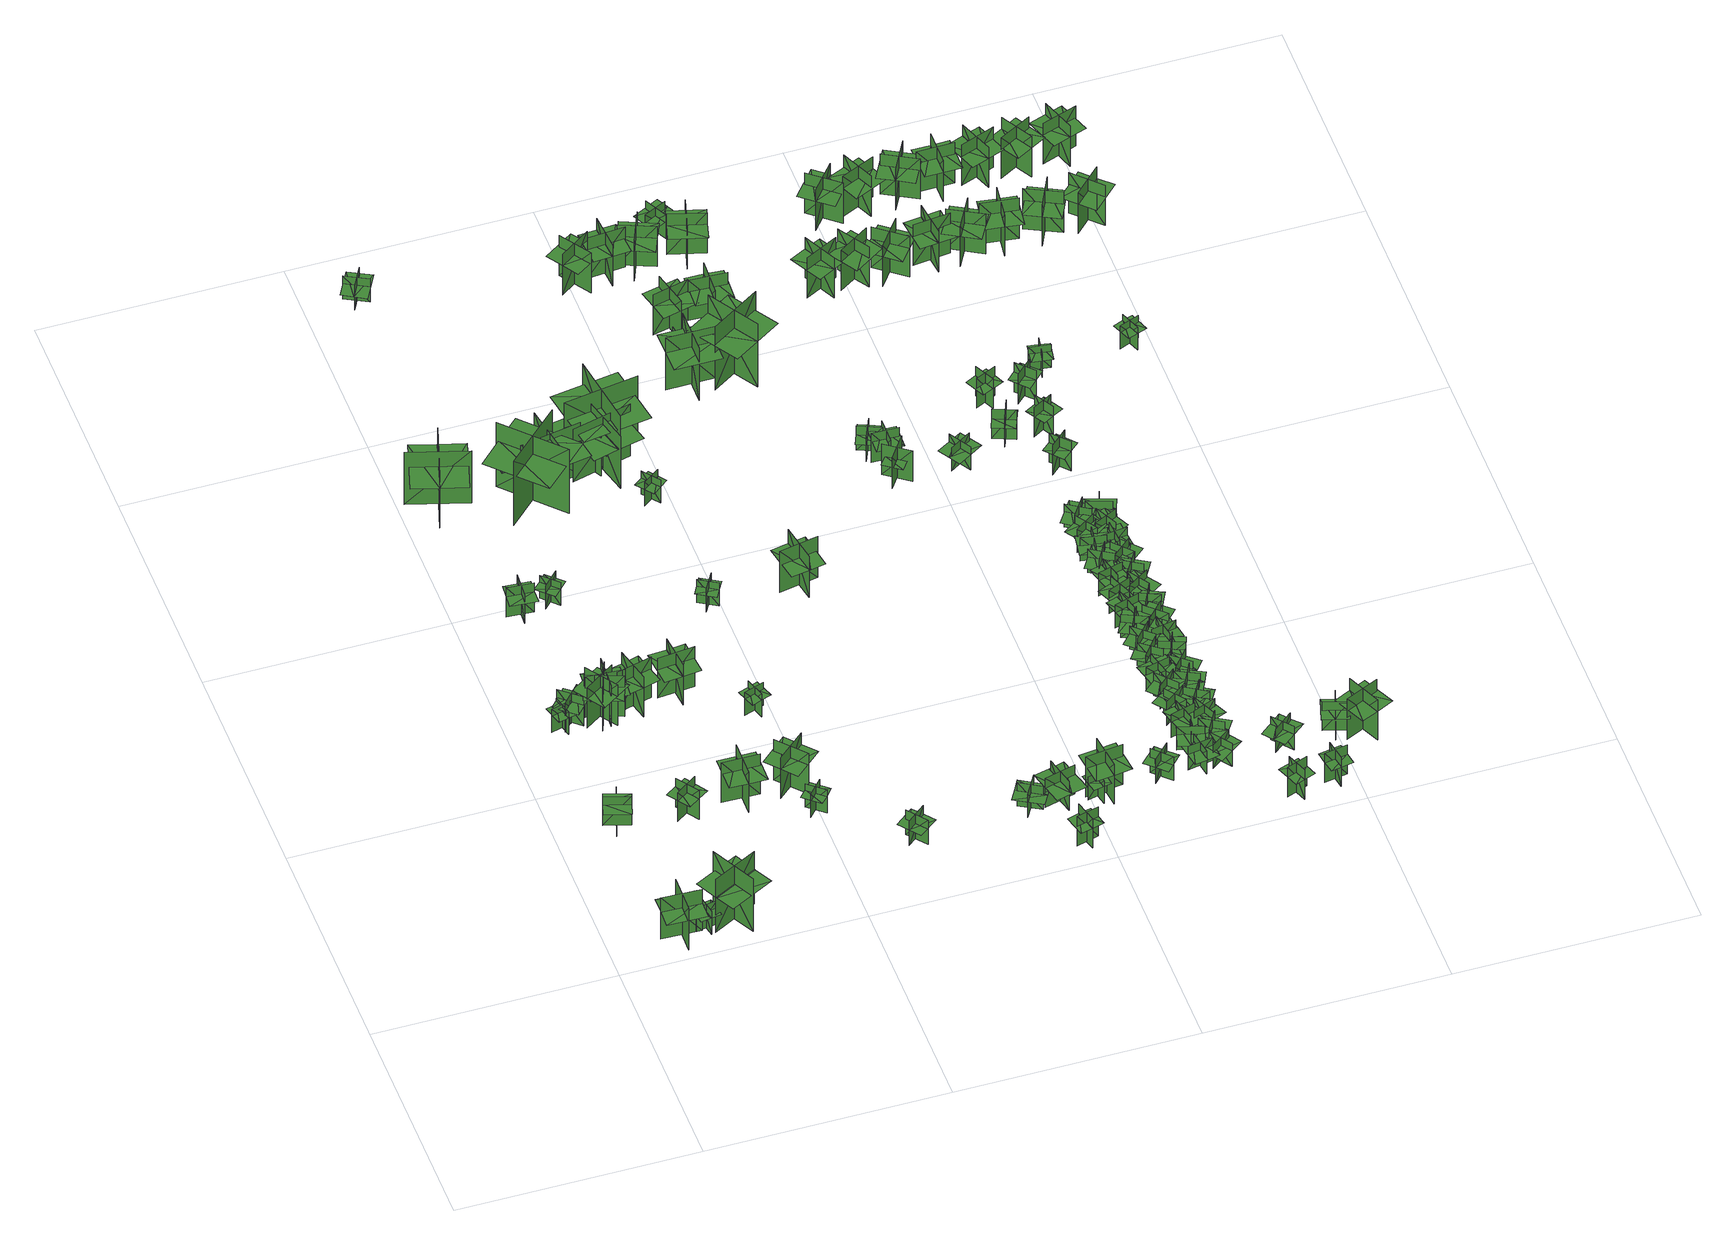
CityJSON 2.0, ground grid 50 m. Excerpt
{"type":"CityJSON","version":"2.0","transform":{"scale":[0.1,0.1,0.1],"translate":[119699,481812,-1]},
"CityObjects":{
"tree1":{"type":"SolitaryVegetationObject","geometry":[{"type":"MultiSurface","lod":"1","boundaries":[[[0,1,2]],[[0,2,3]],[[4,5,6]],[[4,6,7]],[[8,9,10]],[[8,10,11]],[[8,9,12]],[[8,12,13]]]}]},
"tree2":{"type":"SolitaryVegetationObject","geometry":[{"type":"MultiSurface","lod":"1","boundaries":[[[14,15,16]],[[14,16,17]],[[18,19,20]],[[18,20,21]],[[22,23,24]],[[22,24,25]],[[22,25,26]],[[22,26,27]]]}]},
"tree3":{"type":"SolitaryVegetationObject","geometry":[{"type":"MultiSurface","lod":"1","boundaries":[[[28,29,30]],[[28,30,31]],[[32,33,34]],[[32,34,35]],[[36,37,38]],[[36,38,39]],[[36,39,40]],[[36,40,41]]]}]},
"tree4":{"type":"SolitaryVegetationObject","geometry":[{"type":"MultiSurface","lod":"1","boundaries":[[[42,43,44]],[[42,44,45]],[[46,47,48]],[[46,48,49]],[[50,51,52]],[[50,52,53]],[[50,51,54]],[[50,54,55]]]}]},
"tree5":{"type":"SolitaryVegetationObject","geometry":[{"type":"MultiSurface","lod":"1","boundaries":[[[56,57,58]],[[56,58,59]],[[60,61,62]],[[60,62,63]],[[64,65,66]],[[64,66,67]],[[64,67,68]],[[64,68,69]]]}]},
"tree6":{"type":"SolitaryVegetationObject","geometry":[{"type":"MultiSurface","lod":"1","boundaries":[[[70,71,72]],[[70,72,73]],[[74,75,76]],[[74,76,77]],[[78,79,80]],[[78,80,81]],[[78,81,82]],[[78,82,83]]]}]},
"tree7":{"type":"SolitaryVegetationObject","geometry":[{"type":"MultiSurface","lod":"1","boundaries":[[[84,85,86]],[[84,86,87]],[[88,89,90]],[[88,90,91]],[[92,93,94]],[[92,94,95]],[[92,95,96]],[[92,96,97]]]}]},
"tree8":{"type":"SolitaryVegetationObject","geometry":[{"type":"MultiSurface","lod":"1","boundaries":[[[98,99,100]],[[98,100,101]],[[102,103,104]],[[102,104,105]],[[106,107,108]],[[106,108,109]],[[106,109,110]],[[106,110,111]]]}]},
"tree9":{"type":"SolitaryVegetationObject","geometry":[{"type":"MultiSurface","lod":"1","boundaries":[[[112,113,114]],[[112,114,115]],[[116,117,118]],[[116,118,119]],[[120,121,122]],[[120,122,123]],[[120,123,124]],[[120,124,125]]]}]},
"tree10":{"type":"SolitaryVegetationObject","geometry":[{"type":"MultiSurface","lod":"1","boundaries":[[[126,127,128]],[[126,128,129]],[[130,131,132]],[[130,132,133]],[[134,135,136]],[[134,136,137]],[[134,137,138]],[[134,138,139]]]}]},
"tree11":{"type":"SolitaryVegetationObject","geometry":[{"type":"MultiSurface","lod":"1","boundaries":[[[140,141,142]],[[140,142,143]],[[144,145,146]],[[144,146,147]],[[148,149,150]],[[148,150,151]],[[148,151,152]],[[148,152,153]]]}]},
"tree12":{"type":"SolitaryVegetationObject","geometry":[{"type":"MultiSurface","lod":"1","boundaries":[[[154,155,156]],[[154,156,157]],[[158,159,160]],[[158,160,161]],[[162,163,164]],[[162,164,165]],[[162,165,166]],[[162,166,167]]]}]},
"tree13":{"type":"SolitaryVegetationObject","geometry":[{"type":"MultiSurface","lod":"1","boundaries":[[[168,169,170]],[[168,170,171]],[[172,173,174]],[[172,174,175]],[[176,177,178]],[[176,178,179]],[[176,179,180]],[[176,180,181]]]}]},
"tree14":{"type":"SolitaryVegetationObject","geometry":[{"type":"MultiSurface","lod":"1","boundaries":[[[182,183,184]],[[182,184,185]],[[186,187,188]],[[186,188,189]],[[190,191,192]],[[190,192,193]],[[190,193,194]],[[190,194,195]]]}]},
"tree15":{"type":"SolitaryVegetationObject","geometry":[{"type":"MultiSurface","lod":"1","boundaries":[[[196,197,198]],[[196,198,199]],[[200,201,202]],[[200,202,203]],[[204,205,206]],[[204,206,207]],[[204,207,208]],[[204,208,209]]]}]},
"tree16":{"type":"SolitaryVegetationObject","geometry":[{"type":"MultiSurface","lod":"1","boundaries":[[[210,211,212]],[[210,212,213]],[[214,215,216]],[[214,216,217]],[[218,219,220]],[[218,220,221]],[[218,221,222]],[[218,222,223]]]}]},
"tree17":{"type":"SolitaryVegetationObject","geometry":[{"type":"MultiSurface","lod":"1","boundaries":[[[224,225,226]],[[224,226,227]],[[228,229,230]],[[228,230,231]],[[232,233,234]],[[232,234,235]],[[232,235,236]],[[232,236,237]]]}]},
"tree18":{"type":"SolitaryVegetationObject","geometry":[{"type":"MultiSurface","lod":"1","boundaries":[[[238,239,240]],[[238,240,241]],[[242,243,244]],[[242,244,245]],[[246,247,248]],[[246,248,249]],[[246,249,250]],[[246,250,251]]]}]},
"tree19":{"type":"SolitaryVegetationObject","geometry":[{"type":"MultiSurface","lod":"1","boundaries":[[[252,253,254]],[[252,254,255]],[[256,257,258]],[[256,258,259]],[[260,261,262]],[[260,262,263]],[[260,263,264]],[[260,264,265]]]}]},
"tree20":{"type":"SolitaryVegetationObject","geometry":[{"type":"MultiSurface","lod":"1","boundaries":[[[266,267,268]],[[266,268,269]],[[270,271,272]],[[270,272,273]],[[274,275,276]],[[274,276,277]],[[274,277,278]],[[274,278,279]]]}]},
"tree21":{"type":"SolitaryVegetationObject","geometry":[{"type":"MultiSurface","lod":"1","boundaries":[[[280,281,282]],[[280,282,283]],[[284,285,286]],[[284,286,287]],[[288,289,290]],[[288,290,291]],[[288,291,292]],[[288,292,293]]]}]},
"tree22":{"type":"SolitaryVegetationObject","geometry":[{"type":"MultiSurface","lod":"1","boundaries":[[[294,295,296]],[[294,296,297]],[[298,299,300]],[[298,300,301]],[[302,303,304]],[[302,304,305]],[[302,305,306]],[[302,306,307]]]}]},
"tree23":{"type":"SolitaryVegetationObject","geometry":[{"type":"MultiSurface","lod":"1","boundaries":[[[308,309,310]],[[308,310,311]],[[312,313,314]],[[312,314,315]],[[316,317,318]],[[316,318,319]],[[316,319,320]],[[316,320,321]]]}]},
"tree24":{"type":"SolitaryVegetationObject","geometry":[{"type":"MultiSurface","lod":"1","boundaries":[[[322,323,324]],[[322,324,325]],[[326,327,328]],[[326,328,329]],[[330,331,332]],[[330,332,333]],[[330,333,334]],[[330,334,335]]]}]},
"tree25":{"type":"SolitaryVegetationObject","geometry":[{"type":"MultiSurface","lod":"1","boundaries":[[[336,337,338]],[[336,338,339]],[[340,341,342]],[[340,342,343]],[[344,345,346]],[[344,346,347]],[[344,347,348]],[[344,348,349]]]}]},
"tree26":{"type":"SolitaryVegetationObject","geometry":[{"type":"MultiSurface","lod":"1","boundaries":[[[350,351,352]],[[350,352,353]],[[354,355,356]],[[354,356,357]],[[358,359,360]],[[358,360,361]],[[358,361,362]],[[358,362,363]]]}]},
"tree27":{"type":"SolitaryVegetationObject","geometry":[{"type":"MultiSurface","lod":"1","boundaries":[[[364,365,366]],[[364,366,367]],[[368,369,370]],[[368,370,371]],[[372,373,374]],[[372,374,375]],[[372,375,376]],[[372,376,377]]]}]},
"tree28":{"type":"SolitaryVegetationObject","geometry":[{"type":"MultiSurface","lod":"1","boundaries":[[[378,379,380]],[[378,380,381]],[[382,383,384]],[[382,384,385]],[[386,387,388]],[[386,388,389]],[[386,389,390]],[[386,390,391]]]}]},
"tree29":{"type":"SolitaryVegetationObject","geometry":[{"type":"MultiSurface","lod":"1","boundaries":[[[392,393,394]],[[392,394,395]],[[396,397,398]],[[396,398,399]],[[400,401,402]],[[400,402,403]],[[400,403,404]],[[400,404,405]]]}]},
"tree30":{"type":"SolitaryVegetationObject","geometry":[{"type":"MultiSurface","lod":"1","boundaries":[[[406,407,408]],[[406,408,409]],[[410,411,412]],[[410,412,413]],[[414,415,416]],[[414,416,417]],[[414,417,418]],[[414,418,419]]]}]},
"tree31":{"type":"SolitaryVegetationObject","geometry":[{"type":"MultiSurface","lod":"1","boundaries":[[[420,421,422]],[[420,422,423]],[[424,425,426]],[[424,426,427]],[[428,429,430]],[[428,430,431]],[[428,431,432]],[[428,432,433]]]}]},
"tree32":{"type":"SolitaryVegetationObject","geometry":[{"type":"MultiSurface","lod":"1","boundaries":[[[434,435,436]],[[434,436,437]],[[438,439,440]],[[438,440,441]],[[442,443,444]],[[442,444,445]],[[442,443,446]],[[442,446,447]]]}]},
"tree33":{"type":"SolitaryVegetationObject","geometry":[{"type":"MultiSurface","lod":"1","boundaries":[[[448,449,450]],[[448,450,451]],[[452,453,454]],[[452,454,455]],[[456,457,458]],[[456,458,459]],[[456,459,460]],[[456,460,461]]]}]},
"tree34":{"type":"SolitaryVegetationObject","geometry":[{"type":"MultiSurface","lod":"1","boundaries":[[[462,463,464]],[[462,464,465]],[[466,467,468]],[[466,468,469]],[[470,471,472]],[[470,472,473]],[[470,474,475]],[[470,475,471]]]}]},
"tree35":{"type":"SolitaryVegetationObject","geometry":[{"type":"MultiSurface","lod":"1","boundaries":[[[476,477,478]],[[476,478,479]],[[480,481,482]],[[480,482,483]],[[484,485,486]],[[484,486,487]],[[484,487,488]],[[484,488,489]]]}]},
"tree36":{"type":"SolitaryVegetationObject","geometry":[{"type":"MultiSurface","lod":"1","boundaries":[[[490,491,492]],[[490,492,493]],[[494,495,496]],[[494,496,497]],[[498,499,500]],[[498,500,501]],[[498,501,502]],[[498,502,503]]]}]},
"tree37":{"type":"SolitaryVegetationObject","geometry":[{"type":"MultiSurface","lod":"1","boundaries":[[[504,505,506]],[[504,506,507]],[[508,509,510]],[[508,510,511]],[[512,513,514]],[[512,514,515]],[[512,515,516]],[[512,516,517]]]}]},
"tree38":{"type":"SolitaryVegetationObject","geometry":[{"type":"MultiSurface","lod":"1","boundaries":[[[518,519,520]],[[518,520,521]],[[522,523,524]],[[522,524,525]],[[526,527,528]],[[526,528,529]],[[526,529,530]],[[526,530,531]]]}]},
"tree39":{"type":"SolitaryVegetationObject","geometry":[{"type":"MultiSurface","lod":"1","boundaries":[[[532,533,534]],[[532,534,535]],[[536,537,538]],[[536,538,539]],[[540,541,542]],[[540,542,543]],[[540,543,544]],[[540,544,545]]]}]},
"tree40":{"type":"SolitaryVegetationObject","geometry":[{"type":"MultiSurface","lod":"1","boundaries":[[[546,547,548]],[[546,548,549]],[[550,551,552]],[[550,552,553]],[[554,555,556]],[[554,556,557]],[[554,557,558]],[[554,558,559]]]}]},
"tree41":{"type":"SolitaryVegetationObject","geometry":[{"type":"MultiSurface","lod":"1","boundaries":[[[560,561,562]],[[560,562,563]],[[564,565,566]],[[564,566,567]],[[568,569,570]],[[568,570,571]],[[568,571,572]],[[568,572,573]]]}]},
"tree42":{"type":"SolitaryVegetationObject","geometry":[{"type":"MultiSurface","lod":"1","boundaries":[[[574,575,576]],[[574,576,577]],[[578,579,580]],[[578,580,581]],[[582,583,584]],[[582,584,585]],[[582,585,586]],[[582,586,587]]]}]},
"tree43":{"type":"SolitaryVegetationObject","geometry":[{"type":"MultiSurface","lod":"1","boundaries":[[[588,589,590]],[[588,590,591]],[[592,593,594]],[[592,594,595]],[[596,597,598]],[[596,598,599]],[[596,599,600]],[[596,600,601]]]}]},
"tree44":{"type":"SolitaryVegetationObject","geometry":[{"type":"MultiSurface","lod":"1","boundaries":[[[602,603,604]],[[602,604,605]],[[606,607,608]],[[606,608,609]],[[610,611,612]],[[610,612,613]],[[610,613,614]],[[610,614,615]]]}]},
"tree45":{"type":"SolitaryVegetationObject","geometry":[{"type":"MultiSurface","lod":"1","boundaries":[[[616,617,618]],[[616,618,619]],[[620,621,622]],[[620,622,623]],[[624,625,626]],[[624,626,627]],[[624,627,628]],[[624,628,629]]]}]},
"tree46":{"type":"SolitaryVegetationObject","geometry":[{"type":"MultiSurface","lod":"1","boundaries":[[[630,631,632]],[[630,632,633]],[[634,635,636]],[[634,636,637]],[[638,639,640]],[[638,640,641]],[[638,641,642]],[[638,642,643]]]}]},
"tree47":{"type":"SolitaryVegetationObject","geometry":[{"type":"MultiSurface","lod":"1","boundaries":[[[644,645,646]],[[644,646,647]],[[648,649,650]],[[648,650,651]],[[652,653,654]],[[652,654,655]],[[652,655,656]],[[652,656,657]]]}]},
"tree48":{"type":"SolitaryVegetationObject","geometry":[{"type":"MultiSurface","lod":"1","boundaries":[[[658,659,660]],[[658,660,661]],[[662,663,664]],[[662,664,665]],[[666,667,668]],[[666,668,669]],[[666,669,670]],[[666,670,671]]]}]},
"tree49":{"type":"SolitaryVegetationObject","geometry":[{"type":"MultiSurface","lod":"1","boundaries":[[[672,673,674]],[[672,674,675]],[[676,677,678]],[[676,678,679]],[[680,681,682]],[[680,682,683]],[[680,683,684]],[[680,684,685]]]}]},
"tree50":{"type":"SolitaryVegetationObject","geometry":[{"type":"MultiSurface","lod":"1","boundaries":[[[686,687,688]],[[686,688,689]],[[690,691,692]],[[690,692,693]],[[694,695,696]],[[694,696,697]],[[694,697,698]],[[694,698,699]]]}]},
"tree51":{"type":"SolitaryVegetationObject","geometry":[{"type":"MultiSurface","lod":"1","boundaries":[[[700,701,702]],[[700,702,703]],[[704,705,706]],[[704,706,707]],[[708,709,710]],[[708,710,711]],[[708,711,712]],[[708,712,713]]]}]},
"tree52":{"type":"SolitaryVegetationObject","geometry":[{"type":"MultiSurface","lod":"1","boundaries":[[[714,715,716]],[[714,716,717]],[[718,719,720]],[[718,720,721]],[[722,723,724]],[[722,724,725]],[[722,725,726]],[[722,726,727]]]}]},
"tree53":{"type":"SolitaryVegetationObject","geometry":[{"type":"MultiSurface","lod":"1","boundaries":[[[728,729,730]],[[728,730,731]],[[732,733,734]],[[732,734,735]],[[736,737,738]],[[736,738,739]],[[736,739,740]],[[736,740,741]]]}]},
"tree54":{"type":"SolitaryVegetationObject","geometry":[{"type":"MultiSurface","lod":"1","boundaries":[[[742,743,744]],[[742,744,745]],[[746,747,748]],[[746,748,749]],[[750,751,752]],[[750,752,753]],[[750,753,754]],[[750,754,755]]]}]},
"tree55":{"type":"SolitaryVegetationObject","geometry":[{"type":"MultiSurface","lod":"1","boundaries":[[[756,757,758]],[[756,758,759]],[[760,761,762]],[[760,762,763]],[[764,765,766]],[[764,766,767]],[[764,767,768]],[[764,768,769]]]}]},
"tree56":{"type":"SolitaryVegetationObject","geometry":[{"type":"MultiSurface","lod":"1","boundaries":[[[770,771,772]],[[770,772,773]],[[774,775,776]],[[774,776,777]],[[778,779,780]],[[778,780,781]],[[778,781,782]],[[778,782,783]]]}]},
"tree57":{"type":"SolitaryVegetationObject","geometry":[{"type":"MultiSurface","lod":"1","boundaries":[[[784,785,786]],[[784,786,787]],[[788,789,790]],[[788,790,791]],[[792,793,794]],[[792,794,795]],[[792,795,796]],[[792,796,797]]]}]},
"tree58":{"type":"SolitaryVegetationObject","geometry":[{"type":"MultiSurface","lod":"1","boundaries":[[[798,799,800]],[[798,800,801]],[[802,803,804]],[[802,804,805]],[[806,807,808]],[[806,808,809]],[[806,809,810]],[[806,810,811]]]}]},
"tree59":{"type":"SolitaryVegetationObject","geometry":[{"type":"MultiSurface","lod":"1","boundaries":[[[812,813,814]],[[812,814,815]],[[816,817,818]],[[816,818,819]],[[820,821,822]],[[820,822,823]],[[820,823,824]],[[820,824,825]]]}]},
"tree60":{"type":"SolitaryVegetationObject","geometry":[{"type":"MultiSurface","lod":"1","boundaries":[[[826,827,828]],[[826,828,829]],[[830,831,832]],[[830,832,833]],[[834,835,836]],[[834,836,837]],[[834,837,838]],[[834,838,839]]]}]},
"tree61":{"type":"SolitaryVegetationObject","geometry":[{"type":"MultiSurface","lod":"1","boundaries":[[[840,841,842]],[[840,842,843]],[[844,845,846]],[[844,846,847]],[[848,849,850]],[[848,850,851]],[[848,851,852]],[[848,852,853]]]}]},
"tree62":{"type":"SolitaryVegetationObject","geometry":[{"type":"MultiSurface","lod":"1","boundaries":[[[854,855,856]],[[854,856,857]],[[858,859,860]],[[858,860,861]],[[862,863,864]],[[862,864,865]],[[862,865,866]],[[862,866,867]]]}]},
"tree63":{"type":"SolitaryVegetationObject","geometry":[{"type":"MultiSurface","lod":"1","boundaries":[[[868,869,870]],[[868,870,871]],[[872,873,874]],[[872,874,875]],[[876,877,878]],[[876,878,879]],[[876,879,880]],[[876,880,881]]]}]},
"tree64":{"type":"SolitaryVegetationObject","geometry":[{"type":"MultiSurface","lod":"1","boundaries":[[[882,883,884]],[[882,884,885]],[[886,887,888]],[[886,888,889]],[[890,891,892]],[[890,892,893]],[[890,893,894]],[[890,894,895]]]}]},
"tree65":{"type":"SolitaryVegetationObject","geometry":[{"type":"MultiSurface","lod":"1","boundaries":[[[896,897,898]],[[896,898,899]],[[900,901,902]],[[900,902,903]],[[904,905,906]],[[904,906,907]],[[904,907,908]],[[904,908,909]]]}]},
"tree66":{"type":"SolitaryVegetationObject","geometry":[{"type":"MultiSurface","lod":"1","boundaries":[[[910,911,912]],[[910,912,913]],[[914,915,916]],[[914,916,917]],[[918,919,920]],[[918,920,921]],[[918,921,922]],[[918,922,923]]]}]},
"tree67":{"type":"SolitaryVegetationObject","geometry":[{"type":"MultiSurface","lod":"1","boundaries":[[[924,925,926]],[[924,926,927]],[[928,929,930]],[[928,930,931]],[[932,933,934]],[[932,934,935]],[[932,935,936]],[[932,936,937]]]}]},
"tree68":{"type":"SolitaryVegetationObject","geometry":[{"type":"MultiSurface","lod":"1","boundaries":[[[938,939,940]],[[938,940,941]],[[942,943,944]],[[942,944,945]],[[946,947,948]],[[946,948,949]],[[946,949,950]],[[946,950,951]]]}]},
"tree69":{"type":"SolitaryVegetationObject","geometry":[{"type":"MultiSurface","lod":"1","boundaries":[[[952,953,954]],[[952,954,955]],[[956,957,958]],[[956,958,959]],[[960,961,962]],[[960,962,963]],[[960,963,964]],[[960,964,965]]]}]},
"tree70":{"type":"SolitaryVegetationObject","geometry":[{"type":"MultiSurface","lod":"1","boundaries":[[[966,967,968]],[[966,968,969]],[[970,971,972]],[[970,972,973]],[[974,975,976]],[[974,976,977]],[[974,977,978]],[[974,978,979]]]}]},
"tree71":{"type":"SolitaryVegetationObject","geometry":[{"type":"MultiSurface","lod":"1","boundaries":[[[980,981,982]],[[980,982,983]],[[984,985,986]],[[984,986,987]],[[988,989,990]],[[988,990,991]],[[988,992,993]],[[988,993,989]]]}]},
"tree72":{"type":"SolitaryVegetationObject","geometry":[{"type":"MultiSurface","lod":"1","boundaries":[[[994,995,996]],[[994,996,997]],[[998,999,1000]],[[998,1000,1001]],[[1002,1003,1004]],[[1002,1004,1005]],[[1002,1005,1006]],[[1002,1006,1007]]]}]},
"tree73":{"type":"SolitaryVegetationObject","geometry":[{"type":"MultiSurface","lod":"1","boundaries":[[[1008,1009,1010]],[[1008,1010,1011]],[[1012,1013,1014]],[[1012,1014,1015]],[[1016,1017,1018]],[[1016,1018,1019]],[[1016,1019,1020]],[[1016,1020,1021]]]}]},
"tree74":{"type":"SolitaryVegetationObject","geometry":[{"type":"MultiSurface","lod":"1","boundaries":[[[1022,1023,1024]],[[1022,1024,1025]],[[1026,1027,1028]],[[1026,1028,1029]],[[1030,1031,1032]],[[1030,1032,1033]],[[1030,1033,1034]],[[1030,1034,1035]]]}]},
"tree75":{"type":"SolitaryVegetationObject","geometry":[{"type":"MultiSurface","lod":"1","boundaries":[[[1036,1037,1038]],[[1036,1038,1039]],[[1040,1041,1042]],[[1040,1042,1043]],[[1044,1045,1046]],[[1044,1046,1047]],[[1044,1047,1048]],[[1044,1048,1049]]]}]},
"tree76":{"type":"SolitaryVegetationObject","geometry":[{"type":"MultiSurface","lod":"1","boundaries":[[[1050,1051,1052]],[[1050,1052,1053]],[[1054,1055,1056]],[[1054,1056,1057]],[[1058,1059,1060]],[[1058,1060,1061]],[[1058,1061,1062]],[[1058,1062,1063]]]}]},
"tree77":{"type":"SolitaryVegetationObject","geometry":[{"type":"MultiSurface","lod":"1","boundaries":[[[1064,1065,1066]],[[1064,1066,1067]],[[1068,1069,1070]],[[1068,1070,1071]],[[1072,1073,1074]],[[1072,1074,1075]],[[1072,1075,1076]],[[1072,1076,1077]]]}]},
"tree78":{"type":"SolitaryVegetationObject","geometry":[{"type":"MultiSurface","lod":"1","boundaries":[[[1078,1079,1080]],[[1078,1080,1081]],[[1082,1083,1084]],[[1082,1084,1085]],[[1086,1087,1088]],[[1086,1088,1089]],[[1086,1089,1090]],[[1086,1090,1091]]]}]},
"tree79":{"type":"SolitaryVegetationObject","geometry":[{"type":"MultiSurface","lod":"1","boundaries":[[[1092,1093,1094]],[[1092,1094,1095]],[[1096,1097,1098]],[[1096,1098,1099]],[[1100,1101,1102]],[[1100,1102,1103]],[[1100,1103,1104]],[[1100,1104,1105]]]}]},
"tree80":{"type":"SolitaryVegetationObject","geometry":[{"type":"MultiSurface","lod":"1","boundaries":[[[1106,1107,1108]],[[1106,1108,1109]],[[1110,1111,1112]],[[1110,1112,1113]],[[1114,1115,1116]],[[1114,1116,1117]],[[1114,1117,1118]],[[1114,1118,1119]]]}]},
"tree81":{"type":"SolitaryVegetationObject","geometry":[{"type":"MultiSurface","lod":"1","boundaries":[[[1120,1121,1122]],[[1120,1122,1123]],[[1124,1125,1126]],[[1124,1126,1127]],[[1128,1129,1130]],[[1128,1130,1131]],[[1128,1131,1132]],[[1128,1132,1133]]]}]},
"tree82":{"type":"SolitaryVegetationObject","geometry":[{"type":"MultiSurface","lod":"1","boundaries":[[[1134,1135,1136]],[[1134,1136,1137]],[[1138,1139,1140]],[[1138,1140,1141]],[[1142,1143,1144]],[[1142,1144,1145]],[[1142,1145,1146]],[[1142,1146,1147]]]}]},
"tree83":{"type":"SolitaryVegetationObject","geometry":[{"type":"MultiSurface","lod":"1","boundaries":[[[1148,1149,1150]],[[1148,1150,1151]],[[1152,1153,1154]],[[1152,1154,1155]],[[1156,1157,1158]],[[1156,1158,1159]],[[1156,1159,1160]],[[1156,1160,1161]]]}]},
"tree84":{"type":"SolitaryVegetationObject","geometry":[{"type":"MultiSurface","lod":"1","boundaries":[[[1162,1163,1164]],[[1162,1164,1165]],[[1166,1167,1168]],[[1166,1168,1169]],[[1170,1171,1172]],[[1170,1172,1173]],[[1170,1173,1174]],[[1170,1174,1175]]]}]},
"tree85":{"type":"SolitaryVegetationObject","geometry":[{"type":"MultiSurface","lod":"1","boundaries":[[[1176,1177,1178]],[[1176,1178,1179]],[[1180,1181,1182]],[[1180,1182,1183]],[[1184,1185,1186]],[[1184,1186,1187]],[[1184,1187,1188]],[[1184,1188,1189]]]}]},
"tree86":{"type":"SolitaryVegetationObject","geometry":[{"type":"MultiSurface","lod":"1","boundaries":[[[1190,1191,1192]],[[1190,1192,1193]],[[1194,1195,1196]],[[1194,1196,1197]],[[1198,1199,1200]],[[1198,1200,1201]],[[1198,1202,1203]],[[1198,1203,1199]]]}]},
"tree87":{"type":"SolitaryVegetationObject","geometry":[{"type":"MultiSurface","lod":"1","boundaries":[[[1204,1205,1206]],[[1204,1206,1207]],[[1208,1209,1210]],[[1208,1210,1211]],[[1212,1213,1214]],[[1212,1214,1215]],[[1212,1215,1216]],[[1212,1216,1217]]]}]},
"tree88":{"type":"SolitaryVegetationObject","geometry":[{"type":"MultiSurface","lod":"1","boundaries":[[[1218,1219,1220]],[[1218,1220,1221]],[[1222,1223,1224]],[[1222,1224,1225]],[[1226,1227,1228]],[[1226,1228,1229]],[[1226,1230,1231]],[[1226,1231,1227]]]}]},
"tree89":{"type":"SolitaryVegetationObject","geometry":[{"type":"MultiSurface","lod":"1","boundaries":[[[1232,1233,1234]],[[1232,1234,1235]],[[1236,1237,1238]],[[1236,1238,1239]],[[1240,1241,1242]],[[1240,1242,1243]],[[1240,1243,1244]],[[1240,1244,1245]]]}]},
"tree90":{"type":"SolitaryVegetationObject","geometry":[{"type":"MultiSurface","lod":"1","boundaries":[[[1246,1247,1248]],[[1246,1248,1249]],[[1250,1251,1252]],[[1250,1252,1253]],[[1254,1255,1256]],[[1254,1256,1257]],[[1254,1257,1258]],[[1254,1258,1259]]]}]},
"tree91":{"type":"SolitaryVegetationObject","geometry":[{"type":"MultiSurface","lod":"1","boundaries":[[[1260,1261,1262]],[[1260,1262,1263]],[[1264,1265,1266]],[[1264,1266,1267]],[[1268,1269,1270]],[[1268,1270,1271]],[[1268,1271,1272]],[[1268,1272,1273]]]}]},
"tree92":{"type":"SolitaryVegetationObject","geometry":[{"type":"MultiSurface","lod":"1","boundaries":[[[1274,1275,1276]],[[1274,1276,1277]],[[1278,1279,1280]],[[1278,1280,1281]],[[1282,1283,1284]],[[1282,1284,1285]],[[1282,1286,1287]],[[1282,1287,1283]]]}]},
"tree93":{"type":"SolitaryVegetationObject","geometry":[{"type":"MultiSurface","lod":"1","boundaries":[[[1288,1289,1290]],[[1288,1290,1291]],[[1292,1293,1294]],[[1292,1294,1295]],[[1296,1297,1298]],[[1296,1298,1299]],[[1296,1300,1301]],[[1296,1301,1297]]]}]},
"tree94":{"type":"SolitaryVegetationObject","geometry":[{"type":"MultiSurface","lod":"1","boundaries":[[[1302,1303,1304]],[[1302,1304,1305]],[[1306,1307,1308]],[[1306,1308,1309]],[[1310,1311,1312]],[[1310,1312,1313]],[[1310,1313,1314]],[[1310,1314,1315]]]}]},
"tree95":{"type":"SolitaryVegetationObject","geometry":[{"type":"MultiSurface","lod":"1","boundaries":[[[1316,1317,1318]],[[1316,1318,1319]],[[1320,1321,1322]],[[1320,1322,1323]],[[1324,1325,1326]],[[1324,1326,1327]],[[1324,1327,1328]],[[1324,1328,1329]]]}]},
"tree96":{"type":"SolitaryVegetationObject","geometry":[{"type":"MultiSurface","lod":"1","boundaries":[[[1330,1331,1332]],[[1330,1332,1333]],[[1334,1335,1336]],[[1334,1336,1337]],[[1338,1339,1340]],[[1338,1340,1341]],[[1338,1342,1343]],[[1338,1343,1339]]]}]},
"tree97":{"type":"SolitaryVegetationObject","geometry":[{"type":"MultiSurface","lod":"1","boundaries":[[[1344,1345,1346]],[[1344,1346,1347]],[[1348,1349,1350]],[[1348,1350,1351]],[[1352,1353,1354]],[[1352,1354,1355]],[[1352,1355,1356]],[[1352,1356,1357]]]}]},
"tree98":{"type":"SolitaryVegetationObject","geometry":[{"type":"MultiSurface","lod":"1","boundaries":[[[1358,1359,1360]],[[1358,1360,1361]],[[1362,1363,1364]],[[1362,1364,1365]],[[1366,1367,1368]],[[1366,1368,1369]],[[1366,1370,1371]],[[1366,1371,1367]]]}]},
"tree99":{"type":"SolitaryVegetationObject","geometry":[{"type":"MultiSurface","lod":"1","boundaries":[[[1372,1373,1374]],[[1372,1374,1375]],[[1376,1377,1378]],[[1376,1378,1379]],[[1380,1381,1382]],[[1380,1382,1383]],[[1380,1383,1384]],[[1380,1384,1385]]]}]},
"tree100":{"type":"SolitaryVegetationObject","geometry":[{"type":"MultiSurface","lod":"1","boundaries":[[[1386,1387,1388]],[[1386,1388,1389]],[[1390,1391,1392]],[[1390,1392,1393]],[[1394,1395,1396]],[[1394,1396,1397]],[[1394,1397,1398]],[[1394,1398,1399]]]}]},
"tree101":{"type":"SolitaryVegetationObject","geometry":[{"type":"MultiSurface","lod":"1","boundaries":[[[1400,1401,1402]],[[1400,1402,1403]],[[1404,1405,1406]],[[1404,1406,1407]],[[1408,1409,1410]],[[1408,1410,1411]],[[1408,1411,1412]],[[1408,1412,1413]]]}]},
"tree102":{"type":"SolitaryVegetationObject","geometry":[{"type":"MultiSurface","lod":"1","boundaries":[[[1414,1415,1416]],[[1414,1416,1417]],[[1418,1419,1420]],[[1418,1420,1421]],[[1422,1423,1424]],[[1422,1424,1425]],[[1422,1425,1426]],[[1422,1426,1427]]]}]},
"tree103":{"type":"SolitaryVegetationObject","geometry":[{"type":"MultiSurface","lod":"1","boundaries":[[[1428,1429,1430]],[[1428,1430,1431]],[[1432,1433,1434]],[[1432,1434,1435]],[[1436,1437,1438]],[[1436,1438,1439]],[[1436,1439,1440]],[[1436,1440,1441]]]}]},
"tree104":{"type":"SolitaryVegetationObject","geometry":[{"type":"MultiSurface","lod":"1","boundaries":[[[1442,1443,1444]],[[1442,1444,1445]],[[1446,1447,1448]],[[1446,1448,1449]],[[1450,1451,1452]],[[1450,1452,1453]],[[1450,1453,1454]],[[1450,1454,1455]]]}]},
"tree105":{"type":"SolitaryVegetationObject","geometry":[{"type":"MultiSurface","lod":"1","boundaries":[[[1456,1457,1458]],[[1456,1458,1459]],[[1460,1461,1462]],[[1460,1462,1463]],[[1464,1465,1466]],[[1464,1466,1467]],[[1464,1467,1468]],[[1464,1468,1469]]]}]},
"tree106":{"type":"SolitaryVegetationObject","geometry":[{"type":"MultiSurface","lod":"1","boundaries":[[[1470,1471,1472]],[[1470,1472,1473]],[[1474,1475,1476]],[[1474,1476,1477]],[[1478,1479,1480]],[[1478,1480,1481]],[[1478,1481,1482]],[[1478,1482,1483]]]}]},
"tree107":{"type":"SolitaryVegetationObject","geometry":[{"type":"MultiSurface","lod":"1","boundaries":[[[1484,1485,1486]],[[1484,1486,1487]],[[1488,1489,1490]],[[1488,1490,1491]],[[1492,1493,1494]],[[1492,1494,1495]],[[1492,1495,1496]],[[1492,1496,1497]]]}]},
"tree108":{"type":"SolitaryVegetationObject","geometry":[{"type":"MultiSurface","lod":"1","boundaries":[[[1498,1499,1500]],[[1498,1500,1501]],[[1502,1503,1504]],[[1502,1504,1505]],[[1506,1507,1508]],[[1506,1508,1509]],[[1506,1509,1510]],[[1506,1510,1511]]]}]},
"tree109":{"type":"SolitaryVegetationObject","geometry":[{"type":"MultiSurface","lod":"1","boundaries":[[[1512,1513,1514]],[[1512,1514,1515]],[[1516,1517,1518]],[[1516,1518,1519]],[[1520,1521,1522]],[[1520,1522,1523]],[[1520,1523,1524]],[[1520,1524,1525]]]}]},
"tree110":{"type":"SolitaryVegetationObject","geometry":[{"type":"MultiSurface","lod":"1","boundaries":[[[1526,1527,1528]],[[1526,1528,1529]],[[1530,1531,1532]],[[1530,1532,1533]],[[1534,1535,1536]],[[1534,1536,1537]],[[1534,1537,1538]],[[1534,1538,1539]]]}]},
"tree111":{"type":"SolitaryVegetationObject","geometry":[{"type":"MultiSurface","lod":"1","boundaries":[[[1540,1541,1542]],[[1540,1542,1543]],[[1544,1545,1546]],[[1544,1546,1547]],[[1548,1549,1550]],[[1548,1550,1551]],[[1548,1551,1552]],[[1548,1552,1553]]]}]},
"tree112":{"type":"SolitaryVegetationObject","geometry":[{"type":"MultiSurface","lod":"1","boundaries":[[[1554,1555,1556]],[[1554,1556,1557]],[[1558,1559,1560]],[[1558,1560,1561]],[[1562,1563,1564]],[[1562,1564,1565]],[[1562,1565,1566]],[[1562,1566,1567]]]}]}
},
"vertices":[
[186,60,6],[104,63,6],[104,63,116],[186,60,116],[147,101,6],[145,19,6],[145,19,116],[147,101,116],[186,63,79],[104,65,79],[103,24,79],[185,22,79],[105,98,79],[187,96,79],
[174,60,7],[218,67,7],[218,67,69],[174,60,69],[199,43,7],[191,86,7],[191,86,69],[199,43,69],[199,43,51],[220,46,51],[213,90,51],[191,86,51],[169,82,51],[177,39,51],
[129,403,8],[112,350,8],[112,350,85],[129,403,85],[96,386,8],[149,370,8],[149,370,85],[96,386,85],[96,386,64],[88,360,64],[141,343,64],[149,370,64],[158,396,64],[105,413,64],
[209,48,5],[303,97,5],[303,97,146],[209,48,146],[277,27,5],[229,121,5],[229,121,146],[277,27,146],[210,45,99],[304,94,99],[280,141,99],[186,93,99],[324,56,99],[230,7,99],
[127,666,8],[84,655,8],[84,655,69],[127,666,69],[102,681,8],[113,639,8],[113,639,69],[102,681,69],[102,681,52],[80,676,52],[92,633,52],[113,639,52],[135,644,52],[123,687,52],
[148,653,7],[106,689,7],[106,689,84],[148,653,84],[146,690,7],[109,648,7],[109,648,84],[146,690,84],[146,690,63],[125,708,63],[89,666,63],[109,648,63],[130,630,63],[167,672,63],
[278,378,12],[233,347,12],[233,347,89],[278,378,89],[242,385,12],[274,340,12],[274,340,89],[242,385,89],[242,385,67],[219,369,67],[251,324,67],[274,340,67],[296,355,67],[265,401,67],
[216,688,7],[152,645,7],[152,645,115],[216,688,115],[165,698,7],[209,634,7],[209,634,115],[165,698,115],[165,698,85],[133,676,85],[176,612,85],[209,634,85],[241,655,85],[197,720,85],
[205,701,7],[177,628,7],[177,628,115],[205,701,115],[158,680,7],[230,652,7],[230,652,115],[158,680,115],[158,680,85],[144,644,85],[216,616,85],[230,652,85],[244,688,85],[172,716,85],
[197,635,7],[202,712,7],[202,712,115],[197,635,115],[236,669,7],[158,674,7],[158,674,115],[236,669,115],[236,669,85],[238,707,85],[161,713,85],[158,674,85],[156,635,85],[233,630,85],
[129,948,9],[132,1003,9],[132,1003,86],[129,948,86],[156,972,9],[101,976,9],[101,976,86],[156,972,86],[156,972,64],[158,1000,64],[103,1003,64],[101,976,64],[99,948,64],[155,944,64],
[219,666,7],[294,685,7],[294,685,115],[219,666,115],[263,639,7],[244,714,7],[244,714,115],[263,639,115],[263,639,85],[300,649,85],[281,724,85],[244,714,85],[206,705,85],[225,630,85],
[15,1328,5],[138,1291,5],[138,1291,145],[15,1328,145],[59,1247,5],[96,1371,5],[96,1371,145],[59,1247,145],[61,1252,106],[115,1236,106],[148,1350,106],[94,1366,106],[40,1382,106],[7,1268,106],
[406,369,11],[328,370,11],[328,370,118],[406,369,118],[370,406,11],[369,328,11],[369,328,118],[370,406,118],[370,406,88],[331,406,88],[330,329,88],[369,328,88],[408,328,88],[409,405,88],
[177,966,16],[208,998,16],[208,998,77],[177,966,77],[207,966,16],[175,997,16],[175,997,77],[207,966,77],[207,966,60],[222,982,60],[190,1013,60],[175,997,60],[159,981,60],[191,950,60],
[304,676,10],[381,684,10],[381,684,117],[304,676,117],[344,643,10],[337,720,10],[337,720,117],[344,643,117],[344,643,87],[382,647,87],[375,724,87],[337,720,87],[298,717,87],[305,639,87],
[443,398,9],[494,341,9],[494,341,117],[443,398,117],[440,347,9],[498,398,9],[498,398,117],[440,347,117],[440,347,87],[465,318,87],[523,369,87],[498,398,87],[472,427,87],[414,376,87],
[508,317,4],[479,284,4],[479,284,66],[508,317,66],[478,315,4],[512,286,4],[512,286,66],[478,315,66],[478,315,49],[464,299,49],[497,270,49],[512,286,49],[526,303,49],[493,332,49],
[244,1332,7],[200,1328,7],[200,1328,68],[244,1332,68],[221,1351,7],[225,1307,7],[225,1307,68],[221,1351,68],[221,1351,51],[199,1349,51],[203,1305,51],[225,1307,51],[247,1309,51],[243,1353,51],
[308,1319,4],[195,1210,4],[195,1210,175],[308,1319,175],[196,1320,4],[305,1207,4],[305,1207,175],[196,1320,175],[200,1316,128],[151,1268,128],[251,1164,128],[301,1212,128],[350,1259,128],[250,1364,128],
[489,598,5],[447,584,5],[447,584,67],[489,598,67],[463,611,5],[477,570,5],[477,570,67],[463,611,67],[463,611,50],[442,604,50],[456,562,50],[477,570,50],[498,577,50],[484,619,50],
[126,1861,10],[126,1861,72],[79,1886,72],[79,1886,10],[91,1851,10],[91,1851,72],[116,1897,72],[116,1897,10],[88,1844,52],[111,1831,52],[142,1888,52],[118,1901,52],[95,1913,52],[64,1857,52],
[305,1225,4],[283,1352,4],[283,1352,143],[305,1225,143],[358,1300,4],[231,1278,4],[231,1278,143],[358,1300,143],[353,1299,105],[343,1355,105],[226,1335,105],[236,1279,105],[245,1224,105],[362,1244,105],
[635,183,5],[667,143,5],[667,143,70],[635,183,70],[632,152,5],[632,152,70],[671,184,70],[671,184,5],[632,152,47],[649,131,47],[689,162,47],[671,184,47],[654,205,47],[615,173,47],
[333,1320,4],[295,1297,4],[295,1297,66],[333,1320,66],[304,1327,4],[327,1289,4],[327,1289,66],[304,1327,66],[304,1327,49],[285,1315,49],[309,1278,49],[327,1289,49],[346,1301,49],[323,1339,49],
[467,873,4],[490,911,4],[490,911,65],[467,873,65],[496,880,4],[458,903,4],[458,903,65],[496,880,65],[496,880,48],[507,899,48],[469,922,48],[458,903,48],[447,883,48],[485,861,48],
[359,1353,2],[395,1285,2],[395,1285,110],[359,1353,110],[344,1304,2],[412,1340,2],[412,1340,110],[344,1304,110],[344,1304,80],[362,1270,80],[430,1306,80],[412,1340,80],[394,1374,80],[325,1338,80],
[339,1286,3],[464,1317,3],[464,1317,143],[339,1286,143],[419,1240,3],[387,1365,3],[387,1365,143],[419,1240,143],[417,1245,104],[472,1258,104],[443,1373,104],[388,1359,104],[334,1346,104],[363,1231,104],
[401,1300,5],[440,1322,5],[440,1322,67],[401,1300,67],[429,1292,5],[408,1331,5],[408,1331,67],[429,1292,67],[429,1292,49],[449,1303,49],[427,1341,49],[408,1331,49],[388,1320,49],[410,1281,49],
[427,1265,1],[403,1420,1],[403,1420,172],[427,1265,172],[492,1356,1],[337,1332,1],[337,1332,172],[492,1356,172],[486,1355,124],[475,1423,124],[332,1401,124],[343,1333,124],[354,1265,124],[497,1287,124],
[478,1178,4],[451,1213,4],[451,1213,66],[478,1178,66],[482,1207,4],[447,1181,4],[447,1181,66],[482,1207,66],[482,1207,48],[469,1225,48],[433,1198,48],[447,1181,48],[460,1163,48],[495,1190,48],
[665,846,5],[650,927,5],[650,927,115],[665,846,115],[697,892,5],[616,877,5],[616,877,115],[697,892,115],[668,846,78],[653,927,78],[612,920,78],[627,839,78],[686,933,78],[700,852,78],
[895,194,9],[895,194,71],[868,148,71],[868,148,9],[903,159,9],[903,159,71],[859,185,71],[859,185,9],[910,155,50],[924,178,50],[868,211,50],[855,188,50],[841,164,50],[897,132,50],
[981,65,2],[935,53,2],[935,53,80],[981,65,80],[949,84,2],[961,38,2],[961,38,80],[949,84,80],[949,84,55],[961,38,55],[986,44,55],[975,90,55],[924,77,55],[936,31,55],
[973,180,9],[973,180,87],[908,163,87],[908,163,9],[949,141,9],[949,141,87],[933,204,87],[933,204,9],[952,132,62],[984,140,62],[964,218,62],[931,209,62],[899,201,62],[919,123,62],
[491,1822,2],[534,1758,2],[534,1758,110],[491,1822,110],[481,1771,2],[545,1815,2],[545,1815,110],[481,1771,110],[481,1771,80],[502,1739,80],[567,1782,80],[545,1815,80],[523,1847,80],[459,1804,80],
[1009,182,8],[1018,139,8],[1018,139,69],[1009,182,69],[992,158,8],[1036,167,8],[1036,167,69],[992,158,69],[992,158,52],[997,136,52],[1040,145,52],[1036,167,52],[1031,188,52],[988,179,52],
[636,1416,5],[636,1516,5],[636,1516,144],[636,1416,144],[683,1463,5],[584,1463,5],[584,1463,144],[683,1463,144],[683,1463,105],[684,1513,105],[584,1513,105],[584,1463,105],[584,1413,105],[683,1413,105],
[1068,177,7],[991,168,7],[991,168,114],[1068,177,114],[1027,209,7],[1036,132,7],[1036,132,114],[1027,209,114],[1027,209,84],[989,205,84],[998,128,84],[1036,132,84],[1075,137,84],[1066,214,84],
[631,1561,4],[636,1517,4],[636,1517,66],[631,1561,66],[612,1538,4],[656,1543,4],[656,1543,66],[612,1538,66],[612,1538,49],[615,1516,49],[659,1521,49],[656,1543,49],[654,1565,49],[610,1560,49],
[538,1791,9],[615,1797,9],[615,1797,117],[538,1791,117],[577,1757,9],[571,1835,9],[571,1835,117],[577,1757,117],[577,1757,87],[615,1760,87],[610,1837,87],[571,1835,87],[532,1832,87],[538,1755,87],
[636,1655,4],[654,1579,4],[654,1579,112],[636,1655,112],[609,1611,4],[684,1629,4],[684,1629,112],[609,1611,112],[609,1611,82],[617,1573,82],[693,1591,82],[684,1629,82],[675,1666,82],[600,1649,82],
[674,1434,4],[777,1500,4],[777,1500,173],[674,1434,173],[753,1416,4],[688,1519,4],[688,1519,173],[753,1416,173],[753,1416,126],[805,1449,126],[739,1552,126],[688,1519,126],[636,1486,126],[702,1383,126],
[650,1829,8],[620,1757,8],[620,1757,115],[650,1829,115],[603,1809,8],[674,1780,8],[674,1780,115],[603,1809,115],[603,1809,85],[588,1774,85],[659,1744,85],[674,1780,85],[689,1815,85],[617,1845,85],
[1128,192,6],[1164,157,6],[1164,157,70],[1128,192,70],[1129,161,6],[1129,161,70],[1163,197,70],[1163,197,6],[1129,161,48],[1148,142,48],[1183,179,48],[1163,197,48],[1144,216,48],[1109,180,48],
[731,1577,6],[740,1534,6],[740,1534,67],[731,1577,67],[715,1553,6],[758,1562,6],[758,1562,67],[715,1553,67],[715,1553,50],[719,1531,50],[762,1540,50],[758,1562,50],[753,1583,50],[710,1574,50],
[762,1622,6],[684,1626,6],[684,1626,113],[762,1622,113],[727,1661,6],[724,1583,6],[724,1583,113],[727,1661,113],[727,1661,83],[688,1662,83],[685,1585,83],[724,1583,83],[762,1581,83],[766,1659,83],
[904,1205,6],[884,1158,6],[884,1158,71],[904,1205,71],[875,1193,6],[875,1193,71],[922,1173,71],[922,1173,6],[875,1193,48],[865,1168,48],[911,1148,48],[922,1173,48],[932,1198,48],[886,1218,48],
[944,1125,4],[908,1075,4],[908,1075,86],[944,1125,86],[901,1117,4],[951,1081,4],[951,1081,86],[901,1117,86],[907,1113,55],[892,1093,55],[927,1067,55],[942,1088,55],[957,1109,55],[922,1134,55],
[689,1895,8],[689,1895,70],[713,1847,70],[713,1847,8],[723,1883,8],[723,1883,70],[677,1860,70],[677,1860,8],[730,1887,50],[718,1911,50],[661,1882,50],[673,1858,50],[685,1834,50],[742,1863,50],
[948,1152,5],[892,1154,5],[892,1154,82],[948,1152,82],[922,1179,5],[921,1124,5],[921,1124,82],[922,1179,82],[922,1179,60],[895,1180,60],[893,1124,60],[921,1124,60],[949,1123,60],[950,1178,60],
[1199,177,5],[1199,177,67],[1251,186,67],[1251,186,5],[1220,206,5],[1220,206,67],[1229,155,67],[1229,155,5],[1219,214,47],[1192,209,47],[1203,146,47],[1230,150,47],[1256,155,47],[1245,218,47],
[748,1834,4],[727,1759,4],[727,1759,112],[748,1834,112],[703,1809,4],[777,1788,4],[777,1788,112],[703,1809,112],[703,1809,82],[692,1772,82],[767,1751,82],[777,1788,82],[788,1825,82],[713,1846,82],
[1246,219,6],[1246,219,68],[1195,234,68],[1195,234,6],[1214,202,6],[1214,202,68],[1229,252,68],[1229,252,6],[1212,195,48],[1238,187,48],[1256,249,48],[1230,256,48],[1204,264,48],[1186,202,48],
[1248,282,7],[1248,282,69],[1196,268,69],[1196,268,7],[1229,251,7],[1229,251,69],[1216,301,69],[1216,301,7],[1231,243,49],[1257,251,49],[1240,312,49],[1215,305,49],[1189,298,49],[1206,236,49],
[1198,301,7],[1198,301,70],[1241,333,70],[1241,333,8],[1204,337,8],[1204,337,70],[1235,296,70],[1235,296,8],[1199,343,49],[1178,327,49],[1217,276,49],[1238,292,49],[1259,308,49],[1221,359,49],
[1282,160,4],[1282,160,66],[1250,203,66],[1250,203,4],[1246,166,4],[1246,166,66],[1287,197,66],[1287,197,4],[1240,162,46],[1255,140,46],[1307,178,46],[1291,200,46],[1275,221,46],[1224,183,46],
[1236,344,8],[1236,344,70],[1200,384,70],[1200,384,8],[1200,346,8],[1200,346,70],[1238,381,70],[1238,381,8],[1194,341,50],[1211,321,50],[1259,364,50],[1242,384,50],[1224,404,50],[1176,361,50],
[1278,252,6],[1278,252,68],[1251,206,68],[1251,206,6],[1286,217,6],[1286,217,68],[1242,243,68],[1242,243,6],[1293,213,48],[1307,236,48],[1251,268,48],[1238,245,48],[1224,222,48],[1279,189,48],
[1210,434,8],[1210,434,70],[1223,382,70],[1223,382,8],[1241,415,8],[1241,415,70],[1191,402,70],[1191,402,8],[1249,417,50],[1242,442,50],[1180,427,50],[1186,401,50],[1193,375,50],[1255,391,50],
[1274,249,6],[1274,249,68],[1252,298,68],[1252,298,6],[1240,263,6],[1240,263,68],[1288,283,68],[1288,283,6],[1233,259,48],[1244,235,48],[1303,260,48],[1292,285,48],[1281,310,48],[1222,284,48],
[1233,475,8],[1233,475,70],[1200,433,70],[1200,433,8],[1237,439,8],[1237,439,70],[1196,471,70],[1196,471,8],[1243,434,50],[1260,455,50],[1209,495,50],[1192,473,50],[1176,452,50],[1227,413,50],
[1249,295,6],[1249,295,68],[1276,341,68],[1276,341,6],[1241,331,6],[1241,331,68],[1285,304,68],[1285,304,6],[1234,335,48],[1220,312,48],[1275,279,48],[1289,302,48],[1303,325,48],[1247,358,48],
[1236,481,9],[1236,481,71],[1196,517,71],[1196,517,9],[1200,480,9],[1200,480,71],[1234,518,71],[1234,518,9],[1194,474,51],[1214,456,51],[1257,504,51],[1237,522,51],[1218,540,51],[1175,492,51],
[1272,388,7],[1272,388,69],[1248,340,69],[1248,340,7],[1283,354,7],[1283,354,69],[1237,377,69],[1237,377,7],[1290,350,49],[1302,374,49],[1245,403,49],[1233,379,49],[1221,355,49],[1278,326,49],
[1190,552,9],[1190,552,71],[1238,529,71],[1238,529,9],[1225,563,9],[1225,563,71],[1202,517,71],[1202,517,9],[1228,570,51],[1204,582,51],[1176,525,51],[1200,513,51],[1224,501,51],[1252,558,51],
[1065,1074,5],[1065,1074,67],[1037,1120,67],[1037,1120,5],[1030,1083,5],[1030,1083,67],[1074,1110,67],[1074,1110,5],[1023,1079,47],[1037,1056,47],[1092,1090,47],[1078,1113,47],[1064,1135,47],[1009,1102,47],
[1278,426,7],[1278,426,69],[1244,385,69],[1244,385,7],[1280,390,7],[1280,390,69],[1241,423,69],[1241,423,7],[1287,385,49],[1304,406,49],[1254,447,49],[1237,426,49],[1220,405,49],[1270,365,49],
[1239,594,9],[1239,594,71],[1188,579,71],[1188,579,9],[1221,563,9],[1221,563,71],[1207,612,71],[1207,612,9],[1223,555,51],[1249,563,51],[1231,624,51],[1205,617,51],[1180,609,51],[1198,548,51],
[1234,463,7],[1234,463,69],[1284,444,69],[1284,444,7],[1268,477,7],[1268,477,69],[1249,429,69],[1249,429,7],[1270,484,49],[1245,494,49],[1223,434,49],[1248,424,49],[1273,415,49],[1295,475,49],
[1385,34,2],[1368,78,2],[1368,78,81],[1385,34,81],[1400,67,2],[1356,51,2],[1356,51,81],[1400,67,81],[1400,67,55],[1356,51,55],[1365,26,55],[1409,43,55],[1391,92,55],[1346,75,55],
[1205,655,8],[1205,655,70],[1225,606,70],[1225,606,8],[1238,641,8],[1238,641,70],[1190,621,70],[1190,621,8],[1245,644,50],[1235,668,50],[1176,644,50],[1186,619,50],[1196,594,50],[1255,619,50],
[1262,474,8],[1262,474,70],[1252,526,70],[1252,526,8],[1233,495,8],[1233,495,70],[1284,505,70],[1284,505,8],[1225,493,49],[1230,467,49],[1293,479,49],[1288,505,49],[1283,532,49],[1220,519,49],
[1238,686,8],[1238,686,70],[1186,672,70],[1186,672,8],[1219,655,8],[1219,655,70],[1206,705,70],[1206,705,8],[1221,647,50],[1247,654,50],[1230,716,50],[1205,709,50],[1179,702,50],[1196,640,50],
[1237,563,8],[1237,563,70],[1277,526,70],[1277,526,8],[1274,563,8],[1274,563,70],[1239,525,70],[1239,525,8],[1279,569,50],[1259,587,50],[1216,540,50],[1235,522,50],[1255,504,50],[1299,551,50],
[1233,712,7],[1233,712,69],[1187,740,69],[1187,740,7],[1198,704,7],[1198,704,69],[1224,749,69],[1224,749,7],[1194,698,49],[1216,684,49],[1250,739,49],[1227,753,49],[1204,766,49],[1171,712,49],
[1245,567,8],[1245,567,70],[1268,615,70],[1268,615,8],[1233,601,8],[1233,601,70],[1280,579,70],[1280,579,8],[1226,604,50],[1215,580,50],[1273,553,50],[1284,577,50],[1296,602,50],[1237,629,50],
[918,1612,5],[987,1647,5],[987,1647,112],[918,1612,112],[967,1596,5],[932,1665,5],[932,1665,112],[967,1596,112],[967,1596,82],[1002,1614,82],[966,1682,82],[932,1665,82],[897,1647,82],[933,1578,82],
[1213,796,6],[1213,796,68],[1205,743,68],[1205,743,6],[1234,766,6],[1234,766,68],[1183,774,68],[1183,774,6],[1242,765,48],[1246,792,48],[1182,802,48],[1178,775,48],[1174,749,48],[1238,739,48],
[1406,159,10],[1406,159,72],[1372,200,72],[1372,200,10],[1370,163,10],[1370,163,72],[1410,196,72],[1410,196,10],[1364,158,52],[1381,138,52],[1431,179,52],[1413,199,52],[1396,220,52],[1347,179,52],
[1275,651,8],[1275,651,70],[1231,621,70],[1231,621,8],[1268,616,8],[1268,616,70],[1239,659,70],[1239,659,8],[1272,609,50],[1295,624,50],[1259,677,50],[1237,663,50],[1214,648,50],[1250,594,50],
[1193,836,5],[1193,836,67],[1224,792,67],[1224,792,5],[1228,829,5],[1228,829,67],[1186,799,67],[1186,799,5],[1235,833,47],[1220,855,47],[1167,819,47],[1182,797,47],[1198,775,47],[1250,812,47],
[1268,704,7],[1268,704,69],[1240,659,69],[1240,659,7],[1275,669,7],[1275,669,69],[1231,696,69],[1231,696,7],[1282,665,49],[1296,688,49],[1241,721,49],[1228,698,49],[1214,676,49],[1268,642,49],
[1230,843,4],[1230,843,66],[1185,873,66],[1185,873,4],[1194,837,4],[1194,837,66],[1223,879,66],[1223,879,4],[1190,830,46],[1212,815,46],[1248,868,46],[1226,883,46],[1203,898,46],[1167,845,46],
[1234,746,6],[1234,746,68],[1270,706,68],[1270,706,6],[1270,743,6],[1270,743,68],[1232,709,68],[1232,709,6],[1276,748,48],[1259,768,48],[1211,726,48],[1228,706,48],[1246,686,48],[1294,728,48],
[1462,45,1],[1454,91,1],[1454,91,79],[1462,45,79],[1483,74,1],[1436,66,1],[1436,66,79],[1483,74,79],[1483,74,54],[1436,66,54],[1441,41,54],[1488,49,54],[1479,100,54],[1432,92,54],
[1225,769,5],[1225,769,67],[1278,774,67],[1278,774,5],[1249,797,5],[1249,797,67],[1253,745,67],[1253,745,5],[1248,805,47],[1221,802,47],[1227,738,47],[1254,741,47],[1280,743,47],[1275,807,47],
[1165,1159,2],[1147,1115,2],[1147,1115,81],[1165,1159,81],[1131,1145,2],[1175,1127,2],[1175,1127,81],[1131,1145,81],[1131,1145,55],[1175,1127,55],[1185,1151,55],[1141,1169,55],[1122,1121,55],[1166,1103,55],
[1273,828,4],[1273,828,66],[1225,805,66],[1225,805,4],[1261,794,4],[1261,794,66],[1238,841,66],[1238,841,4],[1264,787,46],[1288,799,46],[1260,857,46],[1236,845,46],[1212,834,46],[1240,776,46],
[1039,1602,5],[997,1667,5],[997,1667,113],[1039,1602,113],[1050,1652,5],[985,1610,5],[985,1610,113],[1050,1652,113],[1050,1652,83],[1029,1684,83],[964,1642,83],[985,1610,83],[1006,1577,83],[1071,1619,83],
[1258,884,3],[1258,884,65],[1241,833,65],[1241,833,3],[1274,851,3],[1274,851,65],[1225,868,65],[1225,868,3],[1281,849,45],[1290,874,45],[1229,894,45],[1220,869,45],[1212,844,45],[1273,823,45],
[1172,1249,5],[1129,1229,5],[1129,1229,83],[1172,1249,83],[1138,1261,5],[1158,1218,5],[1158,1218,83],[1138,1261,83],[1138,1261,58],[1158,1218,58],[1182,1229,58],[1162,1272,58],[1115,1250,58],[1135,1207,58],
[1209,1015,2],[1244,1047,2],[1244,1047,81],[1209,1015,81],[1246,1014,2],[1214,1049,2],[1214,1049,81],[1246,1014,81],[1246,1014,55],[1214,1049,55],[1195,1032,55],[1226,996,55],[1265,1031,55],[1233,1066,55],
[1473,193,8],[1526,177,8],[1526,177,85],[1473,193,85],[1490,161,8],[1506,214,8],[1506,214,85],[1490,161,85],[1490,161,63],[1516,153,63],[1532,206,63],[1506,214,63],[1479,222,63],[1463,169,63],
[986,1829,6],[1046,1780,6],[1046,1780,114],[986,1829,114],[991,1778,6],[1040,1838,6],[1040,1838,114],[991,1778,114],[991,1778,84],[1021,1753,84],[1070,1814,84],[1040,1838,84],[1010,1862,84],[961,1802,84],
[1209,1123,2],[1250,1147,2],[1250,1147,80],[1209,1123,80],[1244,1114,2],[1220,1155,2],[1220,1155,80],[1244,1114,80],[1244,1114,55],[1220,1155,55],[1198,1142,55],[1222,1101,55],[1267,1127,55],[1243,1168,55],
[1111,1659,4],[1064,1597,4],[1064,1597,112],[1111,1659,112],[1060,1652,4],[1121,1605,4],[1121,1605,112],[1060,1652,112],[1060,1652,81],[1036,1622,81],[1097,1574,81],[1121,1605,81],[1145,1636,81],[1084,1683,81],
[1208,1217,1],[1242,1250,1],[1242,1250,80],[1208,1217,80],[1244,1217,1],[1211,1251,1],[1211,1251,80],[1244,1217,80],[1244,1217,55],[1211,1251,55],[1193,1233,55],[1226,1199,55],[1263,1235,55],[1230,1269,55],
[1582,192,4],[1512,159,4],[1512,159,112],[1582,192,112],[1534,210,4],[1566,139,4],[1566,139,112],[1534,210,112],[1534,210,81],[1499,193,81],[1531,123,81],[1566,139,81],[1602,156,81],[1569,226,81],
[1102,1777,10],[1070,1847,10],[1070,1847,118],[1102,1777,118],[1121,1825,10],[1050,1793,10],[1050,1793,118],[1121,1825,118],[1121,1825,87],[1104,1860,87],[1034,1828,87],[1050,1793,87],[1066,1757,87],[1137,1790,87],
[1137,1631,5],[1214,1640,5],[1214,1640,113],[1137,1631,113],[1177,1599,5],[1168,1676,5],[1168,1676,113],[1177,1599,113],[1177,1599,83],[1215,1603,83],[1207,1680,83],[1168,1676,83],[1130,1671,83],[1138,1594,83],
[1299,1290,1],[1255,1297,1],[1255,1297,63],[1299,1290,63],[1282,1314,1],[1274,1270,1],[1274,1270,63],[1282,1314,63],[1282,1314,46],[1260,1317,46],[1253,1273,46],[1274,1270,46],[1296,1266,46],[1303,1310,46],
[1137,1828,10],[1205,1791,10],[1205,1791,118],[1137,1828,118],[1151,1779,10],[1188,1847,10],[1188,1847,118],[1151,1779,118],[1151,1779,88],[1185,1760,88],[1222,1828,88],[1188,1847,88],[1154,1865,88],[1117,1797,88],
[1258,1666,7],[1220,1598,7],[1220,1598,114],[1258,1666,114],[1209,1652,7],[1276,1614,7],[1276,1614,114],[1209,1652,114],[1209,1652,84],[1189,1619,84],[1257,1580,84],[1276,1614,84],[1295,1648,84],[1228,1686,84],
[1281,1814,8],[1204,1813,8],[1204,1813,116],[1281,1814,116],[1245,1850,8],[1245,1773,8],[1245,1773,116],[1245,1850,116],[1245,1850,86],[1206,1850,86],[1207,1773,86],[1245,1773,86],[1284,1773,86],[1284,1851,86],
[1350,1634,7],[1273,1644,7],[1273,1644,115],[1350,1634,115],[1319,1675,7],[1309,1598,7],[1309,1598,115],[1319,1675,115],[1319,1675,84],[1280,1680,84],[1270,1603,84],[1309,1598,84],[1347,1593,84],[1357,1670,84],
[1480,1310,4],[1438,1294,4],[1438,1294,65],[1480,1310,65],[1453,1322,4],[1469,1280,4],[1469,1280,65],[1453,1322,65],[1453,1322,48],[1432,1314,48],[1448,1273,48],[1469,1280,48],[1489,1288,48],[1474,1330,48],
[1291,1802,9],[1364,1829,9],[1364,1829,117],[1291,1802,117],[1338,1780,9],[1311,1853,9],[1311,1853,117],[1338,1780,117],[1338,1780,87],[1374,1794,87],[1348,1866,87],[1311,1853,87],[1275,1840,87],[1302,1767,87],
[1436,1625,4],[1366,1659,4],[1366,1659,112],[1436,1625,112],[1420,1674,4],[1386,1604,4],[1386,1604,112],[1420,1674,112],[1420,1674,81],[1385,1691,81],[1351,1621,81],[1386,1604,81],[1421,1587,81],[1454,1657,81],
[1436,1834,9],[1369,1796,9],[1369,1796,117],[1436,1834,117],[1387,1848,9],[1425,1781,9],[1425,1781,117],[1387,1848,117],[1387,1848,87],[1353,1829,87],[1391,1762,87],[1425,1781,87],[1458,1799,87],[1421,1867,87],
[1517,1617,4],[1462,1672,4],[1462,1672,112],[1517,1617,112],[1517,1669,4],[1462,1614,4],[1462,1614,112],[1517,1669,112],[1517,1669,82],[1489,1696,82],[1435,1641,82],[1462,1614,82],[1490,1587,82],[1545,1642,82],
[1457,1810,7],[1531,1835,7],[1531,1835,115],[1457,1810,115],[1504,1787,7],[1479,1860,7],[1479,1860,115],[1504,1787,115],[1504,1787,85],[1540,1799,85],[1515,1872,85],[1479,1860,85],[1442,1847,85],[1467,1774,85]
]}
